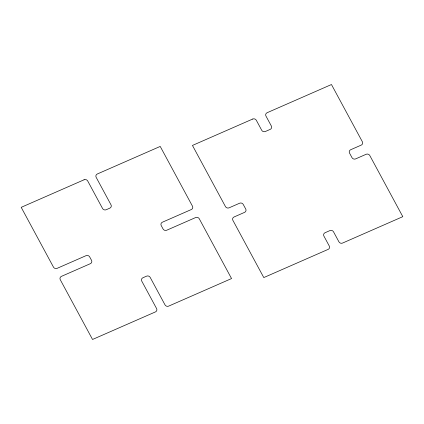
<?xml version="1.0" encoding="UTF-8"?>
<svg xmlns="http://www.w3.org/2000/svg" width="424" height="424" viewBox="0 0 424 424"><rect width="100%" height="100%" fill="white"/><g stroke="black" fill="none" stroke-linecap="round" stroke-linejoin="round"><path stroke-width="0.64" d="M84.079 179.781L21.2 207.336L53.466 267.104A2.724 2.507 15.3 0 0 57.113 268.339L86.024 255.672A2.724 2.507 15.3 0 1 89.671 256.907L91.526 260.341A2.724 2.507 15.3 0 1 90.349 263.686L61.443 276.358A2.724 2.507 15.3 0 0 60.266 279.702L92.538 339.47L155.417 311.921A2.724 2.507 15.3 0 0 156.589 308.577L141.754 281.091A2.724 2.507 15.3 0 1 142.925 277.746L146.54 276.162A2.724 2.507 15.3 0 1 150.186 277.397L165.021 304.877A2.724 2.507 15.3 0 0 168.667 306.112L231.546 278.563L199.28 218.789A2.724 2.507 15.3 0 0 195.634 217.554L166.722 230.221A2.724 2.507 15.3 0 1 163.076 228.987L161.226 225.552A2.724 2.507 15.3 0 1 162.397 222.208L191.309 209.541A2.724 2.507 15.3 0 0 192.48 206.197L160.214 146.423L97.329 173.978A2.724 2.507 15.3 0 0 96.158 177.322L110.993 204.803A2.724 2.507 15.3 0 1 109.821 208.147L106.207 209.732A2.724 2.507 15.3 0 1 102.56 208.497L87.726 181.016A2.724 2.507 15.3 0 0 84.079 179.781M252.683 119.049L192.454 145.437L225.462 206.583A2.724 2.507 15.3 0 0 229.108 207.818L239.608 203.218A2.724 2.507 15.3 0 1 243.254 204.453L245.729 209.032A2.724 2.507 15.3 0 1 244.553 212.376L234.053 216.982A2.724 2.507 15.3 0 0 232.882 220.326L263.786 277.577L328.118 249.392A2.724 2.507 15.3 0 0 329.289 246.042L323.899 236.062A2.724 2.507 15.3 0 1 325.07 232.718L329.888 230.603A2.724 2.507 15.3 0 1 333.534 231.838L338.924 241.823A2.724 2.507 15.3 0 0 342.571 243.058L402.8 216.664L369.792 155.518A2.724 2.507 15.3 0 0 366.145 154.283L355.641 158.889A2.724 2.507 15.3 0 1 351.994 157.654L349.524 153.069A2.724 2.507 15.3 0 1 350.696 149.725L361.2 145.125A2.724 2.507 15.3 0 0 362.372 141.78L331.462 84.53L267.136 112.715A2.724 2.507 15.3 0 0 265.965 116.059L271.355 126.045A2.724 2.507 15.3 0 1 270.178 129.389L265.36 131.498A2.724 2.507 15.3 0 1 261.714 130.263L256.329 120.284A2.724 2.507 15.3 0 0 252.683 119.049"/></g></svg>
